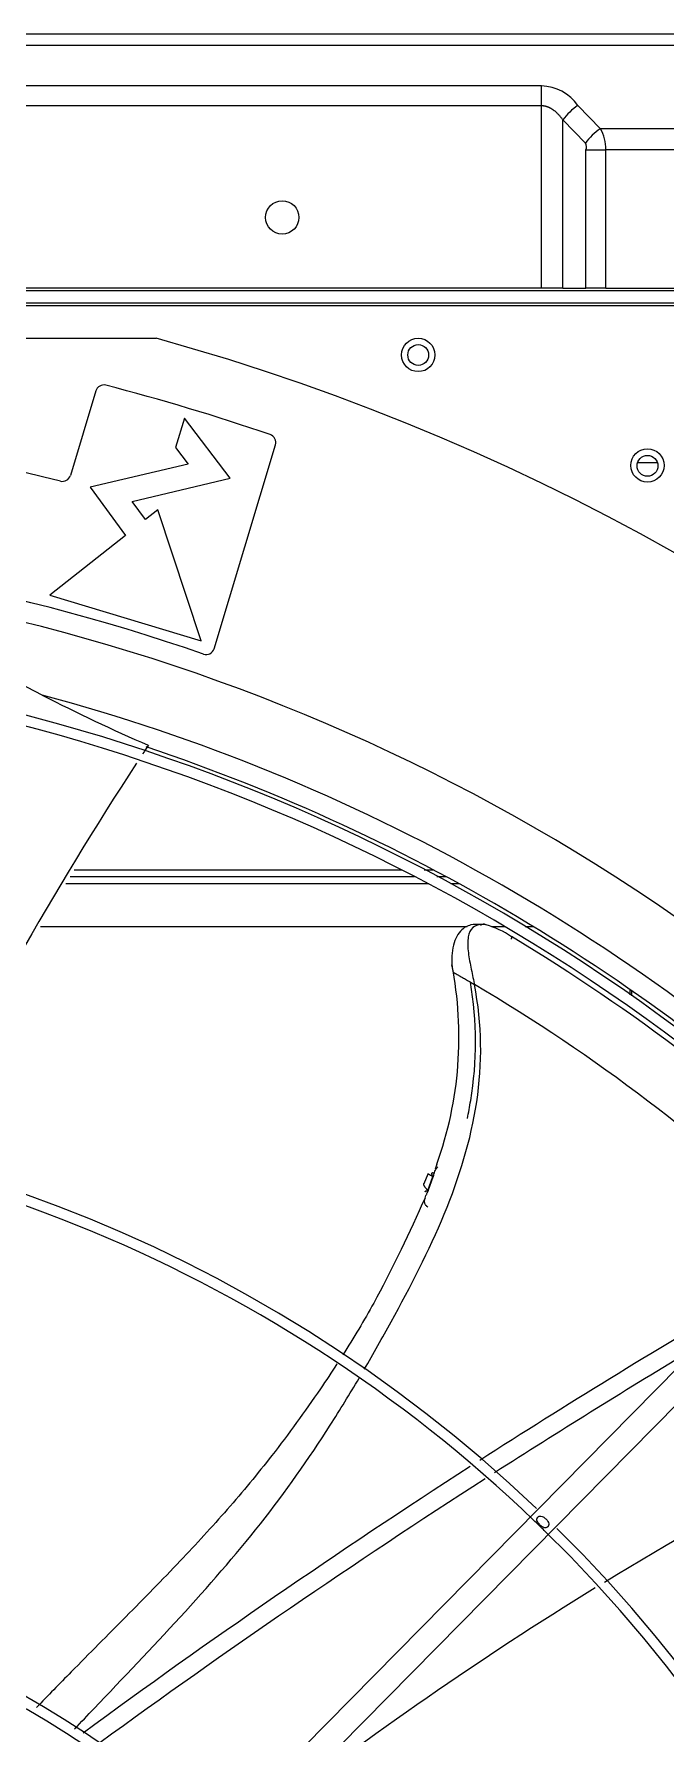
# Model space of a CAD drawing. Header units: millimetres. Extents: x 113490 to 142599, y -20467 to 115.
# Drawn here: x 132605.1 to 132756.7, y -10092.3 to -9684.5 of the extents above; entities that cross this region are included whole.
import ezdxf

# ---------------------------------------------------------------- set-up
doc = ezdxf.new("R2010")
doc.units = ezdxf.units.MM
doc.layers.add('DV3_0', color=7, linetype='Continuous')

msp = doc.modelspace()

# ---------------------------------------------------------------- linework, layer by layer
at = {"layer": 'DV3_0', "color": 7, "linetype": 'Continuous', "lineweight": 15}
for p, q in [((131929.62, -9684.49), (133044.86, -9684.49)), ((132020.58, -9745.99), (132953.9, -9745.99)), ((132726.8, -9745.49), (132602.48, -9745.49)), ((132731.96, -9745.49), (132726.8, -9745.49)), ((132731.96, -9745.49), (132737.49, -9745.49)), ((132742.26, -9745.49), (132737.49, -9745.49)), ((132742.26, -9745.49), (132827.02, -9745.49)), ((132020.58, -9748.99), (132953.9, -9748.99)), ((132340.06, -9757.49), (132634.41, -9757.49)), ((132619.91, -9770.1), (132613.8, -9790.39)), ((132641.18, -9776.62), (132639.04, -9783.72)), ((132652.16, -9791.06), (132641.18, -9776.62)), ((132648.29, -9831.95), (132663, -9783.07)), ((132639.04, -9783.72), (132642.06, -9787.68)), ((132754.63, -9787.36), (132749.85, -9787.36)), ((132642.06, -9787.68), (132618.56, -9793.22)), ((132628.63, -9796.6), (132652.16, -9791.06)), ((132618.56, -9793.22), (132627.03, -9804.77)), ((132631.84, -9800.98), (132628.63, -9796.6)), ((132634.82, -9798.63), (132631.84, -9800.98)), ((132645.17, -9830.03), (132634.82, -9798.63)), ((132627.03, -9804.77), (132608.85, -9819.1)), ((132608.85, -9819.1), (132645.17, -9830.03)), ((132607.08, -9843.06), (132594.28, -9836.5)), ((132613.76, -9886.59), (132696.37, -9886.59)), ((132701.74, -9886.59), (132703.86, -9886.59)), ((132606.62, -9898.59), (132709, -9898.59)), ((132714.81, -9898.59), (132718, -9898.59)), ((132722.87, -9898.59), (132724.8, -9898.59)), ((132748.1, -9914.98), (132748.1, -9913.76)), ((132748.41, -9913.97), (132748.41, -9915.19)), ((132699.61, -9957.85), (132698.51, -9960.51)), ((132699.66, -9961.97), (132700.84, -9958.65)), ((132700.84, -9958.65), (132700.72, -9958.59)), ((132701.72, -9955.61), (132701.33, -9956.77)), ((132801.36, -9961.9), (132648.62, -10116.79)), ((132652.94, -10120.95), (132805.66, -9966.08)), ((132698.89, -9963.75), (132698.21, -9965.14))]:
    msp.add_line(p, q, dxfattribs=at)
at = {"layer": 'DV3_0', "color": 7, "linetype": 'Continuous', "lineweight": 20}
for p, q in [((131929.62, -9687.14), (133044.86, -9687.14)), ((132726.8, -9696.95), (132602.48, -9696.95)), ((132726.8, -9701.73), (132726.8, -9696.95)), ((132726.8, -9701.73), (132602.48, -9701.73)), ((132726.8, -9745.49), (132726.8, -9701.73)), ((132740.93, -9707.21), (132735.54, -9701.62)), ((132731.96, -9745.49), (132731.96, -9705.11)), ((132737.35, -9710.7), (132731.96, -9705.11)), ((132828.35, -9707.21), (132740.93, -9707.21)), ((132737.49, -9712.24), (132742.26, -9712.24)), ((132737.49, -9745.49), (132737.49, -9712.24)), ((132827.02, -9712.24), (132742.26, -9712.24)), ((132742.26, -9745.49), (132742.26, -9712.24)), ((132009.84, -9749.59), (132964.64, -9749.59)), ((132614.71, -9884.99), (132693.26, -9884.99)), ((132698.71, -9884.99), (132700.86, -9884.99)), ((132699.8, -9888.39), (132612.69, -9888.39)), ((132707.17, -9888.39), (132705.08, -9888.39)), ((132699.53, -9961.91), (132700.72, -9958.59))]:
    msp.add_line(p, q, dxfattribs=at)
at = {"layer": 'DV3_0', "color": 7, "linetype": 'Continuous', "lineweight": 15}
for centre, radius in [((132664.64, -9728.49), 4), ((132697.24, -9761.49), 4), ((132697.25, -9761.49), 2.5), ((132752.24, -9787.99), 4), ((132752.24, -9788.09), 2.5)]:
    msp.add_circle(centre, radius, dxfattribs=at)
at = {"layer": 'DV3_0', "color": 7, "linetype": 'Continuous', "lineweight": 20}
for centre, radius, start, end in [((132726.55, -9707.93), 10.99, 35.0741, 88.685), ((132732.93, -9712.01), 9.33, 358.5724, 30.9701), ((132735.7, -9711.63), 1.89, 340.9987, 29.2464), ((132487.24, -10288.99), 461.75, 46.1456, 74.9574), ((132489.26, -10287.1), 435.17, 46.1979, 59.4106)]:
    msp.add_arc(centre, radius, start, end, dxfattribs=at)
at = {"layer": 'DV3_0', "color": 7, "linetype": 'Continuous', "lineweight": 15}
for centre, radius, start, end in [((132487.24, -10288.99), 551.5, 15.4775, 74.5225), ((132621.82, -9770.68), 2, 75.4439, 163.25), ((132487.24, -10288.99), 537.5, 71.0561, 75.4439), ((132487.24, -10288.99), 512.5, 75.9794, 107.1378), ((132661.08, -9782.49), 2, 343.25, 71.0561), ((132611.89, -9789.82), 2, 255.9794, 343.25), ((132487.24, -10288.99), 482.5, 70.825, 107.1317), ((132487.24, -10288.99), 477.5, 46.9802, 133.0198), ((132646.37, -9831.37), 2, 250.825, 343.25), ((132487.24, -10288.99), 456, 45.9967, 135.345), ((132487.24, -10288.99), 453.5, 45.9921, 90), ((132794.03, -9481.05), 407.44, 242.6881, 246.6449), ((133360.24, -10335.96), 872.25, 146.54442, 146.70969), ((132487.24, -10288.99), 457, 46.1533, 71.5308), ((133360.24, -10335.96), 872.25, 146.8819, 154.10499), ((132712.63, -9901.9), 3.79, 77.061, 126.3859), ((132712.93, -9899.05), 1.01, 56.9571, 135.7951), ((132713.52, -9897.99), 0.229, 257.3221, 265.2989), ((132708.39, -9917.18), 19.65, 55.265, 74.9071), ((132486.95, -10289.29), 452.62, 46.1596, 59.0713), ((132617.13, -9925.17), 89.89, 340.2075, 11.1643), ((132626.18, -9926.37), 84.81, 350.506, 9.7892), ((132582.86, -9937.49), 130.27, 11.0605, 11.1618), ((132612.08, -9924.56), 99.02, 348.2937, 350.8181), ((132487.24, -10288.99), 346, 46.4603, 135.3186), ((132487.24, -10288.99), 343.5, 46.1768, 90), ((132703.69, -9952.24), 10.53, 246.7388, 247.5077), ((133706.82, -11575.64), 1840.9, 120.41446, 122.71107), ((133752.63, -11647.12), 1921.39, 121.04565, 122.66649), ((133196.25, -10800.46), 872.22, 114.12782, 121.39321), ((133706.82, -11575.64), 1840.9, 122.79433, 126.30553), ((133752.63, -11647.12), 1921.39, 122.74609, 126.08801), ((132487.24, -10288.99), 343.5, 46.146, 46.1768), ((132487.24, -10288.99), 343.5, 45.622, 46.146), ((132487.24, -10288.99), 343.5, 315.6512, 45.622), ((132487.24, -10288.99), 346, 316.5062, 45.3204), ((132487.24, -10288.99), 236, 46.5586, 135.2674), ((132487.24, -10288.99), 233.5, 46.5418, 90), ((133196.25, -10800.46), 872.22, 121.56134, 127.88902)]:
    msp.add_arc(centre, radius, start, end, dxfattribs=at)
for centre in [(132735.54, -9705.11), (132740.93, -9710.7)]:
    msp.add_ellipse(centre, major_axis=(-4.49, -4.33), ratio=0.436952, start_param=4.313983, end_param=5.138233, dxfattribs=at)
at = {"layer": 'DV3_0', "color": 7, "linetype": 'Continuous', "lineweight": 20}
for points, knots in [([(132731.96, -9705.11), (132731.9, -9705.01), (132731.76, -9704.83), (132731.56, -9704.57), (132731.37, -9704.33), (132731.17, -9704.11), (132730.98, -9703.89), (132730.79, -9703.7), (132730.6, -9703.51), (132730.42, -9703.34), (132730.24, -9703.18), (132730.06, -9703.03), (132729.89, -9702.89), (132729.72, -9702.77), (132729.55, -9702.65), (132729.38, -9702.54), (132729.22, -9702.44), (132729.06, -9702.35), (132728.9, -9702.26), (132728.74, -9702.18), (132728.58, -9702.11), (132728.43, -9702.05), (132728.28, -9701.99), (132728.12, -9701.94), (132727.97, -9701.89), (132727.83, -9701.85), (132727.68, -9701.82), (132727.53, -9701.79), (132727.38, -9701.77), (132727.24, -9701.75), (132727.09, -9701.74), (132726.95, -9701.73), (132726.85, -9701.73), (132726.8, -9701.73)], [0, 0, 0, 0, 0.049761, 0.097511, 0.143355, 0.187397, 0.229741, 0.27049, 0.309741, 0.347591, 0.384133, 0.419456, 0.453643, 0.486777, 0.518934, 0.550188, 0.580608, 0.610261, 0.63921, 0.667514, 0.695232, 0.722417, 0.749122, 0.775397, 0.801291, 0.826849, 0.852118, 0.87714, 0.901959, 0.926615, 0.951152, 0.975613, 1, 1, 1, 1]), ([(132719.58, -9901.04), (132719.65, -9901.05), (132719.68, -9901.13), (132719.64, -9901.36), (132719.58, -9901.52), (132719.48, -9901.64)], [0, 0, 0, 0, 0.5, 0.5, 1, 1, 1, 1])]:
    msp.add_open_spline(points, degree=3, knots=knots, dxfattribs=at)
at = {"layer": 'DV3_0', "color": 7, "linetype": 'Continuous', "lineweight": 15}
for points, knots in [([(132709.58, -9898.33), (132709.12, -9898.49), (132708.22, -9898.84), (132706.98, -9900.07), (132705.98, -9901.93), (132705.35, -9904.28), (132705.21, -9906.98), (132705.46, -9908.65), (132705.62, -9909.62)], [0, 0, 0, 0, 0.123231, 0.287955, 0.462255, 0.642912, 0.824473, 1, 1, 1, 1]), ([(132710.38, -9898.85), (132709.78, -9899.36), (132709.42, -9900.13), (132709.07, -9902.04), (132709.09, -9903.19), (132709.36, -9905.68), (132709.6, -9907.02), (132710.13, -9909.69), (132710.42, -9911.03), (132710.67, -9912.27)], [0, 0, 0, 0, 0.25, 0.25, 0.5, 0.5, 0.75, 0.75, 1, 1, 1, 1]), ([(132705.6, -9909.54), (132705.61, -9909.54), (132705.69, -9909.58), (132705.92, -9909.72), (132706.36, -9909.97), (132706.84, -9910.24), (132707.49, -9910.61), (132708.29, -9911.08), (132709.32, -9911.68), (132710.21, -9912.2), (132710.71, -9912.5)], [0.4374994, 0.4374994, 0.4374994, 0.4374994, 0.4998211, 0.6248763, 0.6874038, 0.7499314, 0.812459, 0.8749866, 0.9375141, 0.9999951, 0.9999951, 0.9999951, 0.9999951]), ([(132684.32, -10004.81), (132686.52, -10001.04), (132688.66, -9997.24), (132695.4, -9984.96), (132699.86, -9976.36), (132707.11, -9958.8), (132709.9, -9949.83), (132712.64, -9931.5), (132712.62, -9922.13), (132710.71, -9912.5)], [0.5681808, 0.5681808, 0.5681808, 0.5681808, 0.625, 0.625, 0.75, 0.75, 0.875, 0.875, 1, 1, 1, 1]), ([(132700.72, -9958.59), (132700.67, -9958.56), (132700.57, -9958.5), (132700.44, -9958.43), (132700.31, -9958.35), (132700.2, -9958.29), (132700.09, -9958.23), (132699.99, -9958.18), (132699.91, -9958.13), (132699.83, -9958.09), (132699.76, -9958.06), (132699.7, -9958.04), (132699.65, -9958.02), (132699.62, -9958), (132699.59, -9957.99), (132699.57, -9957.99), (132699.56, -9958), (132699.56, -9958), (132699.56, -9958)], [0, 0, 0, 0, 0.0311137, 0.0619047, 0.0923728, 0.1225191, 0.1523454, 0.1818546, 0.2110506, 0.2399387, 0.268525, 0.2968177, 0.3248276, 0.3525658, 0.3800436, 0.4072714, 0.4342595, 0.4395457, 0.4395457, 0.4395457, 0.4395457]), ([(132700.72, -9958.59), (132700.72, -9958.57), (132700.72, -9958.53), (132700.7, -9958.48), (132700.68, -9958.41), (132700.65, -9958.33), (132700.6, -9958.23), (132700.54, -9958.07), (132700.5, -9957.91), (132700.51, -9957.72), (132700.63, -9957.58), (132700.82, -9957.66), (132700.91, -9957.7)], [0, 0, 0, 0, 0.012084, 0.035764, 0.071851, 0.12021, 0.179925, 0.272988, 0.439319, 0.559714, 0.789237, 1, 1, 1, 1]), ([(132700.84, -9958.65), (132700.86, -9958.58), (132700.92, -9958.41), (132701.02, -9958.04), (132701.15, -9957.58), (132701.39, -9956.97), (132701.65, -9956.53), (132701.89, -9956.32), (132701.94, -9956.28)], [0, 0, 0, 0, 0.0429002, 0.1091943, 0.2347989, 0.3498566, 0.5249439, 0.5623532, 0.5623532, 0.5623532, 0.5623532]), ([(132699.53, -9961.91), (132699.49, -9961.86), (132699.4, -9961.76), (132699.28, -9961.61), (132699.16, -9961.47), (132699.05, -9961.33), (132698.95, -9961.19), (132698.86, -9961.06), (132698.78, -9960.94), (132698.71, -9960.82), (132698.66, -9960.71), (132698.62, -9960.6), (132698.59, -9960.51), (132698.58, -9960.42), (132698.58, -9960.34), (132698.61, -9960.27), (132698.63, -9960.23), (132698.65, -9960.22)], [0, 0, 0, 0, 0.0311661, 0.0627807, 0.0948218, 0.1272711, 0.1601151, 0.1933452, 0.2269583, 0.2609572, 0.2953511, 0.3301562, 0.3653956, 0.4011001, 0.4373078, 0.4740646, 0.5114239, 0.5114239, 0.5114239, 0.5114239]), ([(132699.56, -9965.92), (132699.51, -9965.89), (132699.43, -9965.83), (132699.32, -9965.73), (132699.23, -9965.64), (132699.14, -9965.55), (132699.07, -9965.45), (132698.96, -9965.3), (132698.85, -9965.07), (132698.77, -9964.72), (132698.78, -9964.29), (132698.88, -9963.75), (132699.05, -9963.28), (132699.22, -9962.91), (132699.35, -9962.65), (132699.46, -9962.44), (132699.53, -9962.28), (132699.57, -9962.2), (132699.6, -9962.12), (132699.64, -9962.04), (132699.66, -9961.99), (132699.66, -9961.97)], [0, 0, 0, 0, 0.034241, 0.066465, 0.096696, 0.125001, 0.151472, 0.176226, 0.25207, 0.325623, 0.425466, 0.55097, 0.706068, 0.768852, 0.834053, 0.905379, 0.925458, 0.944909, 0.964128, 0.982722, 1, 1, 1, 1]), ([(132699.19, -9962.27), (132699.13, -9962.26), (132699.02, -9962.23), (132698.89, -9962.15), (132698.88, -9962.08), (132698.99, -9962.04), (132699.14, -9962.03), (132699.31, -9962.03), (132699.43, -9962.02), (132699.51, -9961.98), (132699.53, -9961.93), (132699.53, -9961.91)], [0, 0, 0, 0, 0.128959, 0.223426, 0.47224, 0.607766, 0.749503, 0.893225, 0.958473, 0.988067, 1, 1, 1, 1]), ([(132698.21, -9965.14), (132694.18, -9973.97), (132688.85, -9985.5), (132681.78, -9997.25), (132679.15, -10001.38)], [0, 0, 0, 0, 0.1495548, 0.2319685, 0.2319685, 0.2319685, 0.2319685]), ([(132677.76, -10003.53), (132676.46, -10005.53), (132671.43, -10013.07), (132662.92, -10024.81), (132651.56, -10038.52), (132639.77, -10051.31), (132627.13, -10064.2), (132615.64, -10075.73), (132608.42, -10083.1), (132605.7, -10085.94)], [0.2462901, 0.2462901, 0.2462901, 0.2462901, 0.286371, 0.3982657, 0.4930433, 0.5876827, 0.6932241, 0.798583, 0.8652718, 0.8652718, 0.8652718, 0.8652718]), ([(132614.82, -10091.1), (132616.38, -10089.46), (132617.94, -10087.82), (132626.48, -10078.86), (132633.42, -10071.62), (132646.86, -10056.94), (132653.35, -10049.53), (132665.41, -10034.22), (132670.95, -10026.32), (132678.51, -10014.5), (132680.82, -10010.73), (132683.07, -10006.93)], [0.0971663, 0.0971663, 0.0971663, 0.0971663, 0.125, 0.125, 0.25, 0.25, 0.375, 0.375, 0.5, 0.5, 0.557529, 0.557529, 0.557529, 0.557529]), ([(132728.34, -10042.57), (132728.3, -10042.61), (132728.21, -10042.7), (132727.97, -10042.81), (132727.57, -10042.85), (132727.14, -10042.67), (132726.75, -10042.4), (132726.44, -10042.13), (132726.16, -10041.83), (132725.89, -10041.45), (132725.7, -10041.03), (132725.73, -10040.64), (132725.84, -10040.4), (132725.92, -10040.31), (132725.96, -10040.27)], [0, 0, 0, 0, 0.040443, 0.081793, 0.180216, 0.319289, 0.407802, 0.503208, 0.598506, 0.68594, 0.822069, 0.918689, 0.959722, 1, 1, 1, 1]), ([(132725.96, -10040.27), (132726.01, -10040.23), (132726.1, -10040.14), (132726.34, -10040.03), (132726.74, -10039.99), (132727.17, -10040.17), (132727.56, -10040.43), (132727.87, -10040.71), (132728.15, -10041.01), (132728.42, -10041.38), (132728.6, -10041.81), (132728.57, -10042.2), (132728.46, -10042.44), (132728.38, -10042.53), (132728.34, -10042.57)], [0, 0, 0, 0, 0.040471, 0.081926, 0.180876, 0.319892, 0.408079, 0.503208, 0.597701, 0.68481, 0.821378, 0.918632, 0.959731, 1, 1, 1, 1])]:
    msp.add_open_spline(points, degree=3, knots=knots, dxfattribs=at)
msp.add_open_spline([(132712.53, -9898.08), (132710.71, -9898.04), (132709.72, -9898.13), (132709.58, -9898.33)], degree=3, dxfattribs=at)

doc.saveas('drawing.dxf')
